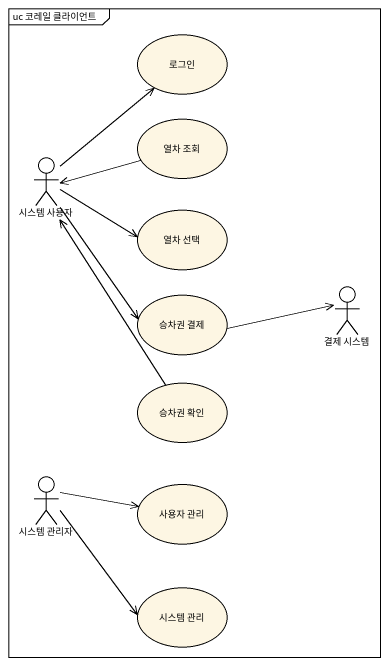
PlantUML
@startuml
mainframe uc 코레일 클라이언트
usecase 로그인
usecase "열차 조회" as 열차_조회
actor "시스템 사용자" as 시스템_사용자
usecase "열차 선택" as 열차_선택
usecase "승차권 결제" as 승차권_결제
actor "결제 시스템" as 결제_시스템
usecase "승차권 확인" as 승차권_확인
actor "시스템 관리자" as 시스템_관리자
usecase "사용자 관리" as 사용자_관리
usecase "시스템 관리" as 시스템_관리
시스템_사용자 -up-> 로그인
시스템_사용자 <-right- 열차_조회
시스템_사용자 -right-> 열차_선택
시스템_사용자 --> 승차권_결제
시스템_사용자 <-- 승차권_확인
결제_시스템 <-left- 승차권_결제
시스템_관리자 -right-> 사용자_관리
시스템_관리자 --> 시스템_관리
@enduml
